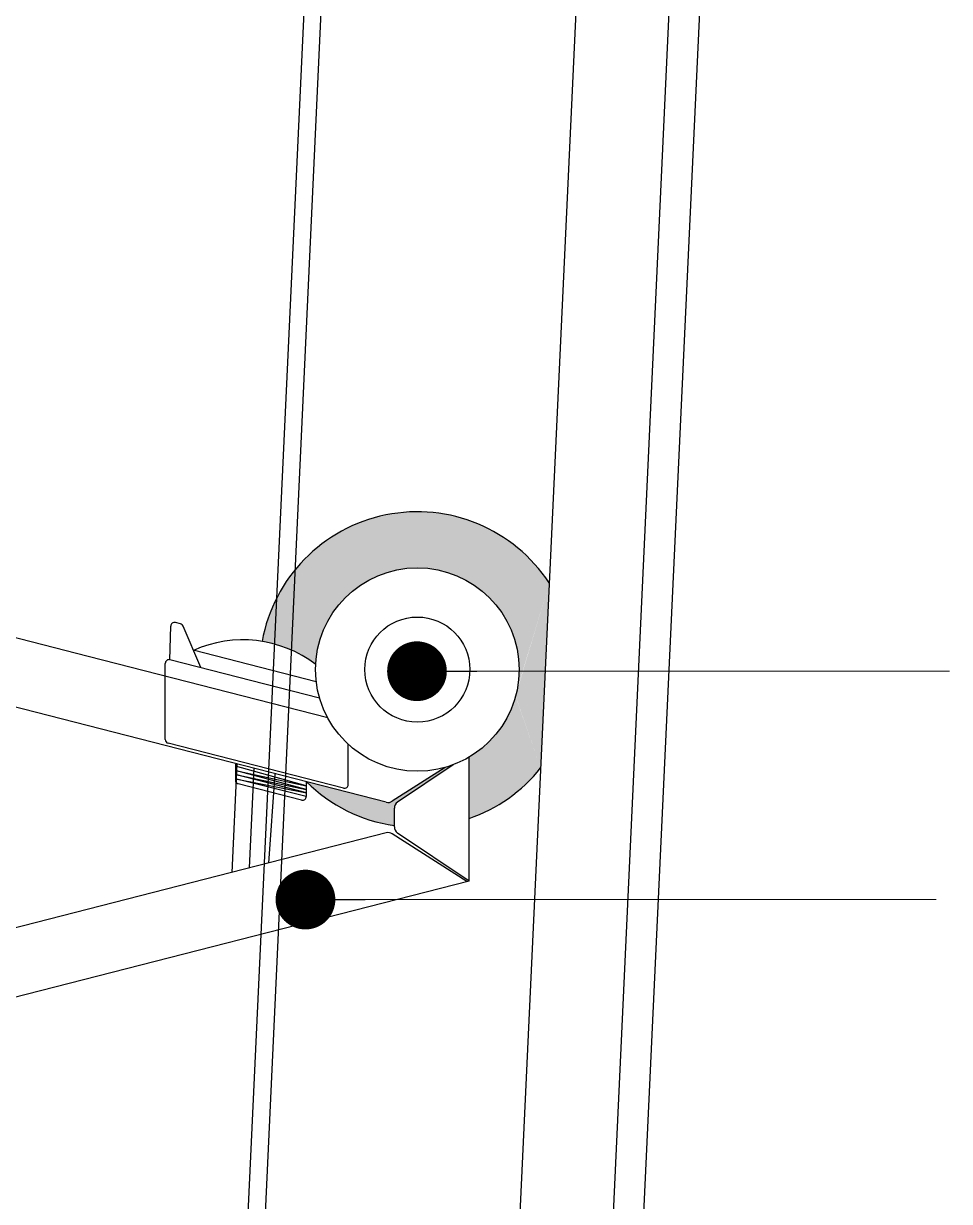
# Model space of a CAD drawing. Header units: millimetres. Extents: x 1448 to 104164, y -19509 to -89.
# Drawn here: x 43587 to 43711, y -931.6 to -773.8 of the extents above; entities that cross this region are included whole.
import ezdxf

# ---------------------------------------------------------------- set-up
doc = ezdxf.new("R2010")
doc.units = ezdxf.units.MM
doc.header["$LTSCALE"] = 60
doc.header["$MEASUREMENT"] = 0
doc.header["$PDSIZE"] = -10
doc.layers.get('0').update_dxf_attribs({"linetype": 'CONTINUOUS'})
doc.layers.get('Defpoints').update_dxf_attribs({"color": 171, "linetype": 'CONTINUOUS'})
doc.layers.add('DIM', color=7, linetype='CONTINUOUS')
doc.layers.add('TRACK', color=4, linetype='CONTINUOUS')
doc.styles.add('0T-OUT', font='H2GTRE.TTF')
doc.dimstyles.new('MAIN', dxfattribs={"dimtxt": 1.5, "dimasz": 0.5, "dimexe": 1, "dimexo": 2, "dimgap": 1, "dimtad": 1, "dimdec": 0, "dimdsep": 46, "dimlunit": 6, "dimtxsty": '0T-OUT', "dimblk": 'DOT', "dimcen": 2.5, "dimdle": 2, "dimclrd": 256, "dimclre": 256, "dimclrt": 3, "dimadec": 0, "dimazin": 0, "dimtfac": 1, "dimtdec": 0, "dimtix": 1, "dimtmove": 2, "dimatfit": 3, "dimldrblk": 'DOT', "dimfxl": 1, "dimtvp": 1, "dimtolj": 1, "dimtzin": 0, "dimlwd": 0, "dimlwe": 0, "dimarcsym": 0})

# ---------------------------------------------------------------- blocks, each defined once
blk = doc.blocks.new('_Dot')
at = {"color": 0, "linetype": 'ByBlock', "lineweight": -2}
blk.add_line((-0.5, 0), (-1, 0), dxfattribs=at)
at = {"color": 0, "linetype": 'ByBlock', "const_width": 0.5}
blk.add_lwpolyline([(-0.25, 0, 1), (0.25, 0, 1)], format="xyb", close=True, dxfattribs=at)

msp = doc.modelspace()

# ---------------------------------------------------------------- hatches: boundary and pattern name
at = {"ltscale": 0.002}
h = msp.add_hatch(color=256, dxfattribs=at)
h.dxf.hatch_style = 1
h.paths.add_polyline_path([(43657.35942322775, -848.7265225446708), (43656.20840729043, -873.5041195324548), (43652.85731322333, -863.8634100950248)])
at = {"layer": 'DIM', "ltscale": 4}
h = msp.add_hatch(color=256, dxfattribs=at)
edge = h.paths.add_edge_path()
edge.add_arc((43639.69760434344, -860.3168889603503), 21.12525597364418, 393.2744294299947, 529.732656425927)
edge.add_arc((43616.31382916137, -872.5031354821213), 16.16162932057352, 412.78307671970526, 440.75380509776505, ccw=False)
edge.add_arc((43639.69857130214, -860.3216402253993), 13.62705480166439, 348.0452765760782, 537.1024983019329, ccw=False)
edge.add_line((43653.03007699564, -863.1443302205689), (43657.3594232352, -848.7265225446708))
edge = h.paths.add_edge_path()
edge.add_arc((43639.6985713394, -860.3216402552016), 13.62705476741591, 300.5420846324946, 344.7667468438238, ccw=False)
edge.add_line((43646.62344682976, -872.0580247512944), (43646.62344682976, -880.2815636641271))
edge.add_arc((43639.69857133194, -860.321640247751), 21.1270547745747, 289.1336537323813, 321.393958727404)
edge.add_line((43656.20840729043, -873.5041195324548), (43652.84682813301, -863.902138101209))
edge = h.paths.add_edge_path()
edge.add_arc((43637.62344678506, -878.9057487196214), 0.9999999590218072, 123.9338110845519, 180.0000017075474, ccw=False)
edge.add_line((43637.06521199658, -878.0760657510646), (43644.49639591589, -873.0761493018754))
edge.add_arc((43639.69857139155, -860.3216402626522), 13.62705474407487, 285.8726277336349, 290.61463991010294, ccw=False)
edge.add_line((43643.42556716516, -873.4291237539537), (43636.3468664141, -877.9567497244961))
edge.add_arc((43635.78863158837, -877.127066726137), 0.9999999992122414, 255.627221199234, 303.93381190224324, ccw=False)
edge.add_line((43635.54040190592, -878.0957679322846), (43624.85774198189, -875.3583363241441))
edge.add_arc((43639.69857130959, -860.3216402179487), 21.12705480951069, 225.3756060393069, 261.6306464180837)
edge.add_line((43636.62344682976, -881.2236988342293), (43636.62344682976, -878.9057487494238))

# ---------------------------------------------------------------- linework, layer by layer
for p, q in [((43595.62344682976, -858.5762576407678, 18.96996953336518), (43568.92344682678, -851.7343826464303, 18.96996953336518)), ((43606.5732293503, -859.0078262782581, 18.96996953336518), (43606.6735355781, -854.5050920865424, 18.96996953336518)), ((43607.98916218444, -854.2091087571271, 18.96996953336518), (43607.29752640441, -854.0318770877011, 18.96996953336518)), ((43610.71068595364, -860.0680495298393, 18.96996953336518), (43608.3246718423, -854.4966210520752, 18.96996953336518)), ((43626.17098616823, -861.965131337095, 18.96996953336518), (43609.69285932198, -857.7426113358624, 18.96996953336518)), ((43625.80772508695, -866.310978943754, 18.96996953336518), (43595.62344682976, -858.5762576407678, 18.96996953336518)), ((43627.70894062534, -866.7981654277928, 18.96996953336518), (43595.62344682976, -858.5762576407678, 18.96996953336518)), ((43626.61872067317, -864.1444834268577, 18.96996953336518), (43606.5732293503, -859.0078262782581, 18.96996953336518)), ((43635.54040190592, -878.0957679322846, 18.96996953336518), (43570.99933198854, -861.5571187681444, 18.96996953336518)), ((43629.82445646837, -876.2136335915811, 18.96996953336518), (43606.32499966785, -870.1918977892883, 18.96996953336518)), ((43646.62344682976, -888.645007642258, 18.96996953336518), (43646.62344682976, -872.0580247512944, 18.96996953336518)), ((43615.33415381625, -872.9797939306982, 18.96996953336518), (43615.33415381625, -875.1436061954983, 18.96996953336518)), ((43643.42556716516, -873.4291237539537, 18.96996953336518), (43636.3468664141, -877.9567497244961, 18.96996953336518)), ((43644.49639591589, -873.0761493018754, 18.96996953336518), (43637.06521199658, -878.0760657510646, 18.96996953336518)), ((43624.83415381625, -875.4141689262278, 18.96996953336518), (43624.83415381625, -877.3217311969884, 18.96996953336518)), ((43624.21003897503, -877.8060818037875, 18.96996953336518), (43615.71003897503, -875.6279568022974, 18.96996953336518)), ((43636.62344682976, -881.3842665350921, 18.96996953336518), (43636.62344682976, -878.9057487494238, 18.96996953336518)), ((43635.54040190592, -882.1942473522313, 18.96996953336518), (43570.99933198854, -898.7328965238221, 18.96996953336518)), ((43646.33178611859, -888.7197456977256, 18.96996953336518), (43636.3468664141, -882.3332655600198, 18.96996953336518)), ((43646.62344682976, -888.645007642258, 18.96996953336518), (43637.06521199658, -882.2139495334513, 18.96996953336518)), ((43646.62344682976, -888.645007642258, 18.96996953336518), (43568.92344682678, -908.5556326455362, 18.96996953336518))]:
    msp.add_line(p, q)
at = {"color": 7}
for p, q in [((43605.94911450907, -869.7075471824892, 18.96996953336518), (43605.94911450907, -859.4921768776067, 18.96996953336518)), ((43630.44857130959, -875.7292829922326, 18.96996953336518), (43630.44857130959, -870.3283441162594, 18.96996953336518)), ((43620.63112966731, -874.2752669251449, 18.96996953336518), (43619.75316087916, -886.2397278643139, 18.96996953336518))]:
    msp.add_line(p, q, dxfattribs=at)
at = {"color": 2}
for p, q in [((43624.83415312335, -875.8928672841676, 18.96996953336518), (43615.33415381625, -873.2396122164018, 18.96996953336518)), ((43615.33415381625, -873.8369265592582, 18.96996953336518), (43624.83415312335, -875.8928672841676, 18.96996953336518)), ((43624.82420302942, -876.381311694432, 18.96996953336518), (43615.33415381625, -873.8369265592582, 18.96996953336518)), ((43624.83749368801, -876.853862600673, 18.96996953336518), (43615.33415381625, -874.3801485917456, 18.96996953336518)), ((43615.33415381625, -874.3801485917456, 18.96996953336518), (43624.82420302942, -876.381311694432, 18.96996953336518)), ((43615.33415381625, -874.977462934602, 18.96996953336518), (43624.83749368801, -876.853862600673, 18.96996953336518)), ((43624.83415381625, -877.3217311969884, 18.96996953336518), (43615.33415381625, -874.977462934602, 18.96996953336518))]:
    msp.add_line(p, q, dxfattribs=at)
for centre, radius, start, end in [((43607.17341156318, -854.5162276870496, 18.96996953336518), 0.5, 75.62722139103077, 178.7238482314697), ((43607.86504734322, -854.6934593564756, 18.96996953336518), 0.5, 23.18346292230579, 75.62722139103077), ((43616.31382914647, -872.5031355342753, 18.96996953336518), 16.16162937459589, 52.78307684156727, 114.0885175276355), ((43606.44911450907, -859.4921768776067, 18.96996953336518), 0.5, 75.62722139103077, 180), ((43606.44911450907, -869.7075471824892, 18.96996953336518), 0.5, 180, 255.6272213910308), ((43615.83415381625, -875.1436061954983, 18.96996953336518), 0.5, 180, 255.6272213910308), ((43629.94857130959, -875.7292829922326, 18.96996953336518), 0.5, 255.6272213910308, 0), ((43624.33415381625, -877.3217311969884, 18.96996953336518), 0.5, 255.6272213910308, 0), ((43635.78863158837, -877.127066726137, 18.96996953336518), 1, 255.6272213910308, 303.933811872394), ((43637.62344682976, -878.9057487494238, 18.96996953336518), 1, 123.933811872394, 180), ((43637.62344682976, -881.3842665350921, 18.96996953336518), 1, 180, 236.066188127606), ((43635.78863158837, -883.162948558379, 18.96996953336518), 1, 56.066188127606, 104.3727786089692)]:
    msp.add_arc(centre, radius, start, end)
at = {"layer": 'Defpoints', "color": 3, "linetype": 'ByBlock'}
msp.add_point((43616.5032691659, -887.0573802611716, 18.96996953336518), dxfattribs=at)
at = {"layer": 'DIM', "ltscale": 4}
msp.add_circle((43639.69857130959, -860.3216402253993, 18.96996953336518), 13.62705480605137, dxfattribs=at)
at = {"layer": 'DIM'}
msp.add_circle((43639.69857130959, -860.3216402253993, 18.96996953336518), 7.035785243107622, dxfattribs=at)
for start, end in [(33.28664100153878, 169.7204449793722), (289.1336534285375, 321.393958457148), (225.3756059599876, 261.6306464341062)]:
    msp.add_arc((43639.69857130959, -860.3216402253993, 18.96996953336518), 21.12705480605106, start, end, dxfattribs=at)
at = {"layer": 'TRACK'}
for p, q in [((43644.55455379948, -340.0998405896053, 18.9699695333863), (43616.31219844535, -948.0650961643942, 18.96996953338428)), ((43646.85703412458, -340.0998405896053, 18.9699695333863), (43618.60708227023, -948.2286238766201, 18.96996953338428)), ((43680.98994461462, -340.0998405896053, 18.9699695333863), (43649.16419103756, -1025.203903830416, 18.96996953338402)), ((43693.45514346674, -340.0998405896053, 18.9699695333863), (43661.62938988223, -1025.203903830416, 18.96996953338402)), ((43697.55455379948, -340.0998405896053, 18.9699695333863), (43665.72880022242, -1025.203903830416, 18.96996953338402)), ((43615.53971264526, -872.970591308821, 18.96996953336575), (43614.86512326464, -887.4922875038274, 18.9699695333657)), ((43617.81510709986, -873.5536611399539, 18.96996953336574), (43617.1953420715, -886.8951689398773, 18.9699695333657))]:
    msp.add_line(p, q, dxfattribs=at)

# ---------------------------------------------------------------- leaders
for points in [[(43639.65359421834, -860.5461778732524), (43710.95212282255, -860.5461778732524)], [(43624.71959875539, -891.1301709984937), (43709.15843105331, -891.1301709984937)]]:
    msp.add_leader(points, dimstyle='MAIN', override={"dimscale": 4, "dimasz": 2, "dimtad": 0})

doc.saveas('drawing.dxf')
